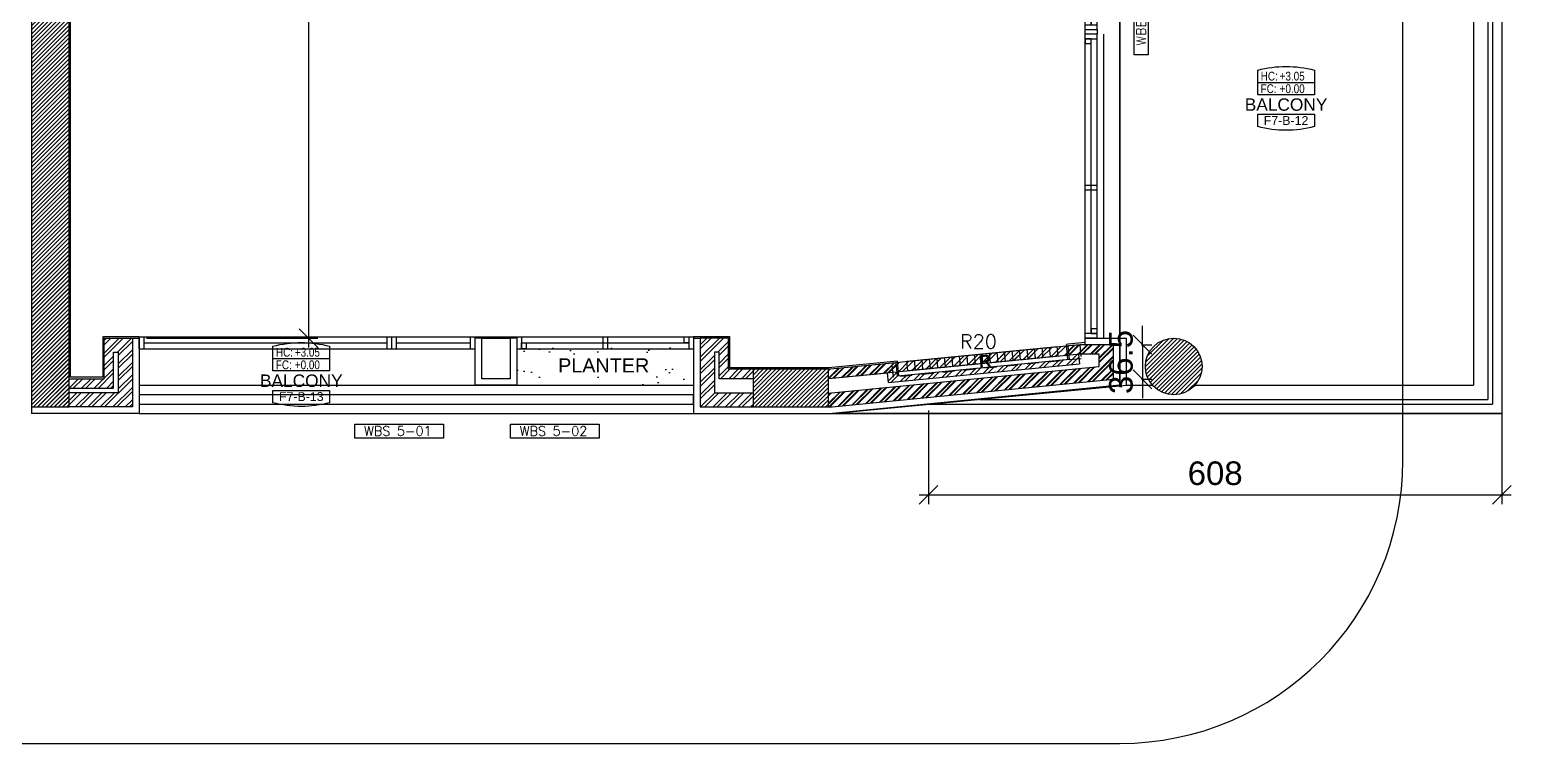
# Model space of a CAD drawing. Header units: metres. Extents: x 0 to 44.4, y -5.9 to 58.5.
# Drawn here: x 27.35 to 43.06, y 0 to 7.57 of the extents above; entities that cross this region are included whole.
import ezdxf
from ezdxf.enums import TextEntityAlignment as Align

# ---------------------------------------------------------------- set-up
doc = ezdxf.new("R2010")
doc.units = ezdxf.units.M
doc.header["$MEASUREMENT"] = 0
doc.header["$PDMODE"] = 3
doc.header["$PDSIZE"] = 0.3
doc.linetypes.add('HIDDEN2', pattern=[0.1875, 0.125, -0.0625])
doc.layers.get('0').update_dxf_attribs({"linetype": 'CONTINUOUS'})
doc.layers.get('DEFPOINTS').update_dxf_attribs({"linetype": 'CONTINUOUS'})
for name, color, linetype in [('03', 3, 'CONTINUOUS'), ('04', 4, 'CONTINUOUS'), ('60%', 7, 'CONTINUOUS'), ('A-ALU', 9, 'CONTINUOUS'), ('A-ANNO-IDTAG', 7, 'CONTINUOUS'), ('A-AREAS', 6, 'CONTINUOUS'), ('A-BALUST', 1, 'CONTINUOUS'), ('a-dim', 3, 'CONTINUOUS'), ('A-HATCH-CONC', 8, 'CONTINUOUS'), ('A-HATCH-WALL', 8, 'CONTINUOUS'), ('A-N-WINDOW', 3, 'CONTINUOUS'), ('A-PLASTER', 8, 'CONTINUOUS'), ('A-PROJECTION', 8, 'CONTINUOUS'), ('A-RADIATEUR HIDDEN', 4, 'HIDDEN2'), ('A-REVETEMENT', 1, 'CONTINUOUS'), ('a-stru-fac', 200, 'CONTINUOUS'), ('a-text-red', 10, 'CONTINUOUS'), ('A-TREES', 63, 'CONTINUOUS'), ('A-WALL', 4, 'CONTINUOUS'), ('Parcelle$0$N-PLOT', 5, 'CONTINUOUS'), ('S-2ND-3RD-4-5-6TH$0$A-STR 2-3-4-5-6', 2, 'CONTINUOUS'), ('S-2ND-3RD-4-5-6TH$0$N-PLOT', 5, 'CONTINUOUS'), ('S-7TH$0$A-STR 7-8TH', 2, 'CONTINUOUS'), ('S-7TH$0$N-PLOT', 5, 'CONTINUOUS')]:
    doc.layers.add(name, color=color, linetype=linetype)
doc.styles.add('A100-STEXT', font='ARIAL.TTF', dxfattribs={"height": 0.25})
doc.styles.add('BLOCK', font='ARIAL.TTF', dxfattribs={"width": 0.8, "height": 0.25})
doc.styles.add('ROMANS', font='romans')
doc.styles.get("Standard").update_dxf_attribs({"font": 'ARIALBD.TTF'})
doc.dimstyles.new('A100-DIM', dxfattribs={"dimtxt": 0.25, "dimasz": 0.2, "dimexe": 0.1, "dimexo": 0.3, "dimgap": 0.1, "dimtad": 1, "dimlfac": 100, "dimrnd": 0.5, "dimdsep": 46, "dimtxsty": 'A100-STEXT', "dimblk1": 'OBLIQUE', "dimblk2": 'OBLIQUE', "dimsah": 1, "dimcen": -0.05, "dimdle": 0.1, "dimclrd": 15, "dimclre": 15, "dimclrt": 256, "dimadec": 0, "dimazin": 0, "dimtfac": 0.28, "dimtix": 1, "dimtmove": 2, "dimatfit": 3, "dimldrblk": 'OBLIQUE', "dimfxl": 0, "dimtolj": 1, "dimarcsym": 0})
pattern_1 = [(45, (-139.766827, -8.86163), (-0.022097087, 0.022097087), [])]

# ---------------------------------------------------------------- blocks, each defined once
blk = doc.blocks.new('IDTAG')
at = {"color": 7}
blk.add_line((-0.008, -0.0055), (0.008, -0.0055), dxfattribs=at)
for points in [[(-0.008, 0), (-0.008, 0.007, -0.128676), (0.008, 0.007), (0.008, 0)], [(0.008, -0.0055), (0.008, -0.009, -0.128676), (-0.008, -0.009), (-0.008, -0.0055)]]:
    blk.add_lwpolyline(points, format="xyb", dxfattribs=at)
blk.add_lwpolyline([(-0.008, 0.0035), (0.008, 0.0035), (0.008, 0), (-0.008, 0)], close=True, dxfattribs=at)
at = {"color": 7, "style": 'BLOCK', "width": 0.8}
for s, p in [('HC:', (-0.00716, 0.00404)), ('FC:', (-0.00719, 0.0005))]:
    blk.add_text(s, height=0.0025, dxfattribs=at).set_placement(p)
for p in [(-0.00181, 0.00405), (-0.00181, 0.00049)]:
    blk.add_attdef('+0.000', p, '', height=0.0025, dxfattribs=at)
at = {"color": 7, "style": 'BLOCK'}
for tag, height, p in [('NAME', 0.0035, (0, -0.00275)), ('ROOM', 0.0025, (0, -0.00725))]:
    blk.add_attdef(tag, text='', height=height, dxfattribs=at).set_placement(p, align=Align.MIDDLE)
blk = doc.blocks.new('_OBLIQUE')
at = {"color": 0, "linetype": 'ByBlock'}
blk.add_line((-0.5, -0.5), (0.5, 0.5), dxfattribs=at)
blk = doc.blocks.new('*D891')
at = {"layer": 'a-dim', "color": 15, "lineweight": -2}
for p, q in [((39.148, 4.23), (39.148, 4.43)), ((39.138, 4.23), (39.248, 4.23)), ((39.148, 4.23), (39.148, 3.863)), ((39.138, 3.863), (39.248, 3.863)), ((39.148, 3.863), (39.148, 3.663))]:
    blk.add_line(p, q, dxfattribs=at)
at = {"layer": 'DEFPOINTS', "color": 0}
for p in [(38.838, 4.23), (38.838, 3.863), (39.148, 3.863)]:
    blk.add_point(p, dxfattribs=at)
at = {"layer": 'a-dim', "color": 15, "lineweight": -2, "xscale": 0.2, "yscale": 0.2, "zscale": 0.2}
for p, rotation in [((39.148, 4.23), 270), ((39.148, 3.863), 90)]:
    blk.add_blockref('_OBLIQUE', p, dxfattribs=dict(at, rotation=rotation))
at = {"layer": 'a-dim', "insert": (38.92, 4.047), "char_height": 0.25, "attachment_point": 5, "rotation": 90, "style": 'A100-STEXT'}
blk.add_mtext('\\A1;36.5', dxfattribs=at)
blk = doc.blocks.new('*D893')
at = {"layer": '60%', "color": 15, "lineweight": -2}
for p, q in [((36.878, 3.534), (36.878, 2.537)), ((42.958, 3.534), (42.958, 2.537)), ((36.778, 2.637), (43.058, 2.637))]:
    blk.add_line(p, q, dxfattribs=at)
at = {"layer": 'DEFPOINTS', "color": 0}
for p in [(36.878, 3.834), (42.958, 3.834), (42.958, 2.637)]:
    blk.add_point(p, dxfattribs=at)
at = {"layer": '60%', "color": 15, "lineweight": -2, "xscale": 0.2, "yscale": 0.2, "zscale": 0.2, "rotation": 180}
blk.add_blockref('_OBLIQUE', (36.878, 2.637), dxfattribs=at)
at = {"layer": '60%', "color": 15, "lineweight": -2, "xscale": 0.2, "yscale": 0.2, "zscale": 0.2}
blk.add_blockref('_OBLIQUE', (42.958, 2.637), dxfattribs=at)
at = {"layer": '60%', "insert": (39.918, 2.865), "char_height": 0.25, "attachment_point": 5, "style": 'A100-STEXT'}
blk.add_mtext('\\A1;608', dxfattribs=at)
blk = doc.blocks.new('*D907')
at = {"layer": 'a-dim', "color": 15, "lineweight": -2}
for p, q in [((30.055, 12.3), (30.205, 12.3)), ((30.305, 12.4), (30.305, 4.2)), ((28.588, 4.3), (30.405, 4.3))]:
    blk.add_line(p, q, dxfattribs=at)
at = {"layer": 'DEFPOINTS', "color": 0}
for p in [(30.355, 12.3), (28.288, 4.3), (30.305, 4.3)]:
    blk.add_point(p, dxfattribs=at)
at = {"layer": 'a-dim', "color": 15, "lineweight": -2, "xscale": 0.2, "yscale": 0.2, "zscale": 0.2}
for p, rotation in [((30.305, 12.3), 90), ((30.305, 4.3), 270)]:
    blk.add_blockref('_OBLIQUE', p, dxfattribs=dict(at, rotation=rotation))
at = {"layer": 'a-dim', "insert": (30.077, 8.3), "char_height": 0.25, "attachment_point": 5, "rotation": 90, "style": 'A100-STEXT'}
blk.add_mtext('\\A1;800', dxfattribs=at)
blk = doc.blocks.new('NWINDOW')
at = {"layer": 'A-N-WINDOW'}
blk.add_lwpolyline([(0, 0), (0, 0.15), (0.939, 0.15), (0.939, 0)], close=True, dxfattribs=at)
at = {"layer": 'A-N-WINDOW', "style": 'ROMANS'}
blk.add_attdef('WBSN1-01', text='', height=0.1, dxfattribs=at).set_placement((0.455, 0.026), align=Align.CENTER)
blk = doc.blocks.new('A$C21287FDA')
at = {"layer": 'A-ALU'}
for p, q in [((28.508, 22.08), (28.508, 20.4)), ((28.638, 22.08), (28.508, 22.08)), ((28.638, 22.03), (28.508, 22.03)), ((28.573, 22.03), (28.573, 21.25)), ((28.638, 20.765), (28.638, 22.08)), ((38.953, 22.08), (38.953, 18.67)), ((38.953, 22.08), (38.953, 18.67)), ((39.083, 22.08), (38.953, 22.08)), ((39.083, 22.03), (38.953, 22.03)), ((39.018, 22.03), (39.018, 19.857)), ((39.083, 22.08), (39.083, 18.67)), ((39.083, 22.08), (39.083, 18.67)), ((28.638, 21.25), (28.508, 21.25)), ((28.638, 21.2), (28.508, 21.2)), ((28.638, 21.2), (28.508, 21.2)), ((28.638, 21.15), (28.508, 21.15)), ((28.573, 21.15), (28.573, 20.45)), ((28.638, 20.4), (28.638, 20.765)), ((28.638, 20.45), (28.508, 20.45)), ((28.638, 20.4), (28.508, 20.4)), ((27.838, 20.145), (28.398, 20.145)), ((27.838, 20.015), (27.838, 20.145)), ((27.888, 20.015), (27.888, 20.145)), ((28.348, 20.015), (28.348, 20.145)), ((28.398, 20.015), (28.398, 20.145)), ((27.838, 20.015), (28.398, 20.015)), ((27.888, 20.08), (28.348, 20.08)), ((39.083, 19.857), (38.953, 19.857)), ((39.083, 19.807), (38.953, 19.807)), ((39.083, 19.757), (38.953, 19.757)), ((39.018, 19.757), (39.018, 18.72)), ((39.083, 18.72), (38.953, 18.72)), ((39.083, 18.67), (38.953, 18.67)), ((41.523, 17), (41.523, 13.9)), ((41.523, 17), (41.653, 17)), ((41.653, 17), (41.653, 13.9)), ((41.523, 16.95), (41.653, 16.95)), ((41.588, 16.4), (41.588, 16.95)), ((41.523, 16.4), (41.653, 16.4)), ((41.523, 16.35), (41.653, 16.35)), ((41.523, 16.3), (41.653, 16.3)), ((41.523, 16.25), (41.653, 16.25)), ((41.588, 14.65), (41.588, 16.25)), ((41.523, 14.65), (41.653, 14.65)), ((41.523, 14.6), (41.653, 14.6)), ((41.523, 14.55), (41.653, 14.55)), ((41.523, 14.5), (41.653, 14.5)), ((41.588, 14.5), (41.588, 13.95)), ((41.523, 13.95), (41.653, 13.95)), ((41.523, 13.9), (41.653, 13.9)), ((41.468, 11.015), (38.908, 11.015)), ((38.908, 10.885), (38.908, 11.015)), ((38.958, 10.885), (38.958, 11.015)), ((39.712, 10.885), (39.712, 11.015)), ((39.762, 10.885), (39.762, 11.015)), ((39.812, 10.885), (39.812, 11.015)), ((40.565, 11.015), (40.565, 10.885)), ((40.615, 11.015), (40.615, 10.885)), ((40.665, 11.015), (40.665, 10.885)), ((41.418, 11.015), (41.418, 10.885)), ((41.468, 11.015), (41.468, 10.885)), ((41.468, 10.885), (38.908, 10.885)), ((39.712, 10.95), (38.958, 10.95)), ((40.565, 10.95), (39.812, 10.95)), ((41.418, 10.95), (40.665, 10.95)), ((38.538, 7.575), (38.538, 10.8)), ((38.668, 10.8), (38.538, 10.8)), ((38.668, 10.75), (38.538, 10.75)), ((38.603, 7.625), (38.603, 10.75)), ((38.668, 7.575), (38.668, 10.8)), ((38.668, 9.225), (38.538, 9.225)), ((38.668, 9.175), (38.538, 9.175)), ((38.538, 7.625), (38.668, 7.625)), ((38.538, 4.3), (38.538, 7.525)), ((38.538, 7.475), (38.668, 7.475)), ((38.603, 4.35), (38.603, 7.475)), ((38.668, 4.3), (38.668, 7.525)), ((38.538, 5.925), (38.668, 5.925)), ((38.538, 5.875), (38.668, 5.875)), ((28.508, 4.315), (32.073, 4.315)), ((28.508, 4.185), (28.508, 4.315)), ((28.558, 4.315), (28.558, 4.185)), ((28.558, 4.25), (31.138, 4.25)), ((31.138, 4.185), (31.138, 4.315)), ((31.188, 4.185), (31.188, 4.315)), ((31.238, 4.185), (31.238, 4.315)), ((31.238, 4.25), (32.023, 4.25)), ((32.023, 4.185), (32.023, 4.315)), ((32.073, 4.185), (32.073, 4.315)), ((32.513, 4.315), (34.388, 4.315)), ((32.513, 4.315), (32.513, 4.185)), ((32.513, 4.315), (32.513, 4.185)), ((32.563, 4.315), (32.563, 4.185)), ((32.563, 4.315), (32.563, 4.185)), ((32.563, 4.25), (34.338, 4.25)), ((33.426, 4.315), (33.426, 4.185)), ((33.476, 4.315), (33.476, 4.185)), ((34.338, 4.315), (34.338, 4.185)), ((34.388, 4.315), (34.388, 4.185)), ((38.668, 4.35), (38.538, 4.35)), ((38.668, 4.3), (38.538, 4.3)), ((28.508, 4.185), (32.073, 4.185)), ((32.513, 4.185), (34.388, 4.185))]:
    blk.add_line(p, q, dxfattribs=at)
for points in [[(28.638, 21.25), (28.738, 21.25), (28.738, 21.15), (28.638, 21.15)], [(38.603, 10.75), (38.538, 10.75), (38.538, 10.7), (38.603, 10.7)], [(38.538, 7.575), (38.668, 7.575), (38.668, 7.525), (38.538, 7.525)], [(38.668, 7.675), (38.603, 7.675), (38.603, 7.625), (38.668, 7.625)], [(38.603, 7.475), (38.538, 7.475), (38.538, 7.425), (38.603, 7.425)], [(38.668, 4.4), (38.603, 4.4), (38.603, 4.35), (38.668, 4.35)], [(32.563, 4.25), (32.613, 4.25), (32.613, 4.185), (32.563, 4.185)], [(34.288, 4.315), (34.338, 4.315), (34.338, 4.25), (34.288, 4.25)]]:
    blk.add_lwpolyline(points, close=True, dxfattribs=at)

msp = doc.modelspace()

# ---------------------------------------------------------------- hatches: boundary and pattern name
at = {"layer": 'A-HATCH-CONC'}
h = msp.add_hatch(dxfattribs=at)
h.set_pattern_fill('ANSI31', color=256, scale=0.25, angle=-720, style=0)
h.set_pattern_definition(pattern_1)
h.paths.add_polyline_path([(32.39337, 16.85), (32.39337, 16.65), (32.69337, 16.65), (32.69337, 17.15), (32.44337, 17.15), (32.44337, 17.05), (32.44337, 16.85)])
h.paths.add_polyline_path([(31.34337, 16.65), (31.34337, 17.05), (27.76837, 17.05), (27.76837, 20.15658), (27.36837, 20.15658), (27.36837, 3.57), (27.76837, 3.57), (27.76837, 12.85), (29.61837, 12.85), (29.91837, 12.85), (29.91837, 13.5), (29.66837, 13.5), (29.66837, 13.1), (29.36837, 13.1), (29.36837, 13.15), (27.76837, 13.15), (27.76837, 16.65), (29.36837, 16.65), (29.36837, 16.7), (29.66837, 16.7), (29.66837, 16.3), (29.91837, 16.3), (29.91837, 16.65)])
h = msp.add_hatch(dxfattribs=at)
h.set_pattern_fill('ANSI31', color=256, scale=0.25, angle=-720, style=0)
h.set_pattern_definition(pattern_1)
h.paths.add_polyline_path([(32.39337, 16.85), (32.39337, 16.65), (32.69337, 16.65), (32.69337, 17.15), (32.44337, 17.15), (32.44337, 17.05), (32.44337, 16.85)])
h.paths.add_polyline_path([(31.34337, 16.65), (31.34337, 17.05), (27.76837, 17.05), (27.76837, 20.15658), (27.36837, 20.15658), (27.36837, 3.57), (27.76837, 3.57), (27.76837, 12.85), (29.61837, 12.85), (29.91837, 12.85), (29.91837, 13.5), (29.66837, 13.5), (29.66837, 13.1), (29.36837, 13.1), (29.36837, 13.15), (27.76837, 13.15), (27.76837, 16.65), (29.36837, 16.65), (29.36837, 16.7), (29.66837, 16.7), (29.66837, 16.3), (29.91837, 16.3), (29.91837, 16.65)])
at = {"layer": 'A-HATCH-CONC', "ltscale": 4}
h = msp.add_hatch(dxfattribs=at)
h.set_pattern_fill('ANSI31', color=256, scale=0.25, style=0)
h.paths.add_polyline_path([(39.17837, 4, 1), (39.77837, 4, 1)])
at = {"layer": 'A-HATCH-CONC'}
h = msp.add_hatch(dxfattribs=at)
h.set_pattern_fill('ANSI31', color=256, scale=0.25, style=0)
h.paths.add_polyline_path([(39.77837, 4, 1), (39.17837, 4, 1)])
h = msp.add_hatch(dxfattribs=at)
h.set_pattern_fill('ANSI31', color=256, scale=0.25, style=0)
h.paths.add_polyline_path([(39.77837, 4, 1), (39.17837, 4, 1)])
at = {"layer": 'A-HATCH-CONC', "ltscale": 4}
h = msp.add_hatch(dxfattribs=at)
h.set_pattern_fill('ANSI31', color=256, scale=0.25, style=0)
h.paths.add_polyline_path([(35.81837, 3.97), (35.01837, 3.97), (35.01837, 3.57), (35.81837, 3.57)])
at = {"layer": 'A-HATCH-CONC'}
h = msp.add_hatch(dxfattribs=at)
h.set_pattern_fill('ANSI31', color=256, scale=0.25, style=0)
h.paths.add_polyline_path([(35.81837, 3.97), (35.01837, 3.97), (35.01837, 3.57), (35.81837, 3.57)])
at = {"layer": 'A-HATCH-WALL'}
h = msp.add_hatch(dxfattribs=at)
h.set_pattern_fill('ANSI32', color=256, scale=0.25, style=0)
h.paths.add_polyline_path([(28.43837, 4.3), (28.13837, 4.3), (28.13837, 3.87), (27.76837, 3.87), (27.76837, 3.77), (28.23837, 3.77), (28.23837, 4.15), (28.28837, 4.15), (28.28837, 3.72), (27.76837, 3.72), (27.76837, 3.57), (28.43837, 3.57)])
h.paths.add_polyline_path([(35.01837, 3.72), (34.60837, 3.72), (34.60837, 4.15), (34.65837, 4.15), (34.65837, 3.87), (35.01837, 3.87), (35.01837, 3.97), (34.75837, 3.97), (34.75837, 4.3), (34.45837, 4.3), (34.45837, 3.57), (35.01837, 3.57)])
h.paths.add_polyline_path([(38.83837, 3.86311), (38.83837, 4.23), (38.48208, 4.23), (38.49191, 4.13), (38.68837, 4.13), (38.68837, 3.99908), (35.81837, 3.71679), (35.81837, 3.57), (35.85837, 3.57)])
h.paths.add_polyline_path([(38.49187, 4.13048), (38.48208, 4.23), (36.49168, 4.03422), (36.50147, 3.9347)], flags=17)
h.paths.add_polyline_path([(36.49168, 4.03422), (35.83874, 3.97), (35.81837, 3.97), (35.81837, 3.86751), (36.50147, 3.9347)])
h.paths.add_polyline_path([(37.3898, 3.95396), (37.58166, 3.97283), (37.5629, 4.16356), (37.37104, 4.14469)], flags=24)
h = msp.add_hatch(dxfattribs=at)
h.set_pattern_fill('ANSI32', color=256, scale=0.25, style=0)
h.paths.add_polyline_path([(28.43837, 4.3), (28.13837, 4.3), (28.13837, 3.87), (27.76837, 3.87), (27.76837, 3.77), (28.23837, 3.77), (28.23837, 4.15), (28.28837, 4.15), (28.28837, 3.72), (27.76837, 3.72), (27.76837, 3.57), (28.43837, 3.57)])
h = msp.add_hatch(dxfattribs=at)
h.set_pattern_fill('ANSI32', color=256, scale=0.25, style=0)
h.paths.add_polyline_path([(35.01837, 3.72), (34.60837, 3.72), (34.60837, 4.15), (34.65837, 4.15), (34.65837, 3.87), (35.01837, 3.87), (35.01837, 3.97), (34.75837, 3.97), (34.75837, 4.3), (34.45837, 4.3), (34.45837, 3.57), (35.01837, 3.57)])
h = msp.add_hatch(dxfattribs=at)
h.set_pattern_fill('ANSI32', color=256, scale=0.25, style=0)
h.set_pattern_definition([(45, (-40.90398, -22.99635), (-0.06629126, 0.06629126), []), (45, (-40.85978, -22.99635), (-0.06629126, 0.06629126), [])])
h.paths.add_polyline_path([(38.83837, 3.86311), (38.83837, 4.23), (38.48208, 4.23), (38.3594, 4.21793), (38.3731, 4.07861), (36.54845, 3.89913), (36.53475, 4.03846), (35.83874, 3.97), (35.81837, 3.97), (35.81837, 3.86751), (36.44502, 3.92915), (36.45481, 3.82963), (38.47849, 4.02868), (38.4687, 4.1282), (38.48698, 4.13), (38.68837, 4.13), (38.68837, 3.99908), (35.81837, 3.71679), (35.81837, 3.57), (35.85837, 3.57)])
at = {"layer": 'A-TREES', "linetype": 'ByBlock'}
h = msp.add_hatch(dxfattribs=at)
h.set_pattern_fill('AR-SAND', color=256, scale=0.2, style=0)
h.set_pattern_definition([(37.5, (-20.1795, -76.83626), (-0.0125987, 0.3853648), [0, -0.304, 0, -0.34, 0, -0.325]), (7.5, (-20.1795, -76.83626), (0.3539553, 0.5644292), [0, -0.164, 0, -0.274, 0, -0.105]), (327.5, (-20.4255, -76.83626), (0.6228284, 0.0011318), [0, -0.1, 0, -0.36, 0, -0.47]), (317.5, (-20.4255, -76.83626), (0.6012253, 0.175535), [0, -0.05, 0, -0.236, 0, -0.27])])
h.paths.add_polyline_path([(34.38837, 3.8), (34.38837, 4.215), (32.51337, 4.215), (32.51337, 3.8)])

# ---------------------------------------------------------------- linework, layer by layer
at = {"layer": '04'}
for p, q in [((36.65042, 4.05486), (38.24274, 4.21148)), ((36.66021, 3.95534), (38.25253, 4.11196)), ((36.97868, 3.98667), (36.96889, 4.08619)), ((37.05829, 3.9945), (37.0485, 4.09402)), ((37.13791, 4.00233), (37.12812, 4.10185)), ((37.21752, 4.01016), (37.20773, 4.10968)), ((37.29714, 4.01799), (37.28735, 4.11751)), ((37.37676, 4.02582), (37.36697, 4.12534)), ((37.45637, 4.03365), (37.44658, 4.13317)), ((37.53599, 4.04148), (37.5262, 4.141)), ((37.6156, 4.04931), (37.60581, 4.14883)), ((37.69522, 4.05715), (37.68543, 4.15667)), ((37.77483, 4.06498), (37.76505, 4.1645)), ((37.85445, 4.07281), (37.84466, 4.17233)), ((37.93407, 4.08064), (37.92428, 4.18016)), ((38.01368, 4.08847), (38.00389, 4.18799)), ((38.0933, 4.0963), (38.08351, 4.19582)), ((38.17291, 4.10413), (38.16312, 4.20365)), ((38.25253, 4.11196), (38.24274, 4.21148)), ((38.3731, 4.07861), (38.3594, 4.21793)), ((36.45481, 3.82963), (38.47849, 4.02868)), ((36.54845, 3.89913), (36.53475, 4.03846)), ((36.54845, 3.89913), (38.3731, 4.07861)), ((36.66021, 3.95534), (36.65042, 4.05486)), ((36.73983, 3.96317), (36.73004, 4.06269)), ((36.81944, 3.971), (36.80966, 4.07052)), ((36.89906, 3.97884), (36.88927, 4.07835))]:
    msp.add_line(p, q, dxfattribs=at)
at = {"layer": 'A-ALU'}
msp.add_line((38.73837, 4.3), (38.73837, 7.52499), dxfattribs=at)
at = {"layer": 'A-AREAS'}
for p, q in [((38.90837, 10.8), (38.90837, 3.79966)), ((38.90837, 3.79966), (35.8618, 3.5))]:
    msp.add_line(p, q, dxfattribs=at)
msp.add_lwpolyline([(38.90837, 10.8), (41.90837, 10.8), (41.90837, 10.9), (42.95837, 10.9), (42.95837, 3.5), (35.8618, 3.5), (38.90837, 3.79966)], close=True, dxfattribs=at)
at = {"layer": 'A-BALUST'}
for p, q in [((42.80837, 10.85), (42.80837, 3.65)), ((42.85837, 10.9), (42.85837, 3.6)), ((37.42009, 3.65), (42.80837, 3.65)), ((36.87504, 3.6), (42.85837, 3.6)), ((36.94504, 3.6), (42.85837, 3.6)), ((36.94504, 3.6), (42.85837, 3.6))]:
    msp.add_line(p, q, dxfattribs=at)
msp.add_lwpolyline([(28.50837, 3.6), (34.38837, 3.6), (34.38837, 3.7), (28.50837, 3.7)], close=True, dxfattribs=at)
msp.add_lwpolyline([(28.50837, 3.6), (34.38837, 3.6), (34.38837, 3.7), (28.50837, 3.7)], close=True, dxfattribs=at)
at = {"layer": 'A-HATCH-CONC'}
for p, q in [((27.36837, 4.82934), (27.76837, 5.22934)), ((27.36837, 4.78515), (27.76837, 5.18515)), ((27.36837, 4.74095), (27.76837, 5.14095)), ((27.36837, 4.69676), (27.76837, 5.09676)), ((27.36837, 4.65256), (27.76837, 5.05256)), ((27.36837, 4.60837), (27.76837, 5.00837)), ((27.36837, 4.56417), (27.76837, 4.96417)), ((27.36837, 4.51998), (27.76837, 4.91998)), ((27.36837, 4.47579), (27.76837, 4.87579)), ((27.36837, 4.43159), (27.76837, 4.83159)), ((27.36837, 4.3874), (27.76837, 4.7874)), ((27.36837, 4.3432), (27.76837, 4.7432)), ((27.36837, 4.29901), (27.76837, 4.69901)), ((27.36837, 4.25482), (27.76837, 4.65482)), ((27.36837, 4.21062), (27.76837, 4.61062)), ((27.36837, 4.16643), (27.76837, 4.56643)), ((27.36837, 4.12223), (27.76837, 4.52223)), ((27.36837, 4.07804), (27.76837, 4.47804)), ((27.36837, 4.03384), (27.76837, 4.43384)), ((27.36837, 3.98965), (27.76837, 4.38965)), ((27.36837, 3.94546), (27.76837, 4.34546)), ((27.36837, 3.90126), (27.76837, 4.30126)), ((27.36837, 3.85707), (27.76837, 4.25707)), ((27.36837, 3.81287), (27.76837, 4.21287)), ((27.36837, 3.76868), (27.76837, 4.16868)), ((27.36837, 3.72449), (27.76837, 4.12449)), ((27.36837, 3.68029), (27.76837, 4.08029)), ((27.36837, 3.6361), (27.76837, 4.0361)), ((27.36837, 3.5919), (27.76837, 3.9919)), ((27.39066, 3.57), (27.76837, 3.94771)), ((27.43485, 3.57), (27.76837, 3.90351)), ((27.47905, 3.57), (27.76837, 3.85932)), ((27.52324, 3.57), (27.76837, 3.81513)), ((27.56744, 3.57), (27.76837, 3.77093)), ((27.61163, 3.57), (27.76837, 3.72674)), ((27.65582, 3.57), (27.76837, 3.68254)), ((27.70002, 3.57), (27.76837, 3.63835)), ((27.74421, 3.57), (27.76837, 3.59416))]:
    msp.add_line(p, q, dxfattribs=at)
at = {"layer": 'A-HATCH-WALL'}
for p, q in [((36.89841, 3.97453), (37.00985, 4.08598)), ((36.99644, 3.98417), (37.10788, 4.09562)), ((37.04545, 3.98899), (37.1569, 4.10044)), ((37.14348, 3.99864), (37.25493, 4.11008)), ((37.1925, 4.00346), (37.30394, 4.1149)), ((37.29053, 4.0131), (37.40197, 4.12455)), ((37.33954, 4.01792), (37.45099, 4.12937)), ((37.43757, 4.02756), (37.54902, 4.13901)), ((37.48659, 4.03239), (37.59803, 4.14383)), ((37.58462, 4.04203), (37.69607, 4.15347)), ((37.63364, 4.04685), (37.74508, 4.15829)), ((37.73167, 4.05649), (37.84311, 4.16794)), ((37.78068, 4.06131), (37.89213, 4.17276)), ((37.87871, 4.07095), (37.99016, 4.1824)), ((37.92773, 4.07578), (38.03917, 4.18722)), ((38.02576, 4.08542), (38.1372, 4.19686)), ((38.07477, 4.09024), (38.18622, 4.20168)), ((38.17281, 4.09988), (38.28425, 4.21133)), ((38.22182, 4.1047), (38.33326, 4.21615)), ((38.31985, 4.11435), (38.4313, 4.22579)), ((38.36887, 4.11917), (38.48031, 4.23061)), ((38.4669, 4.12881), (38.56887, 4.23078)), ((38.51307, 4.13078), (38.61307, 4.23078)), ((38.5737, 3.83787), (38.83837, 4.10253)), ((38.60146, 4.13078), (38.70146, 4.23078)), ((38.64565, 4.13078), (38.74565, 4.23078)), ((38.68837, 4.08512), (38.83404, 4.23078)), ((38.68837, 4.04092), (38.83837, 4.19092)), ((35.86908, 3.87329), (35.98053, 3.98473)), ((35.96711, 3.88293), (36.07856, 3.99437)), ((36.01613, 3.88775), (36.12757, 3.99919)), ((36.11416, 3.89739), (36.2256, 4.00884)), ((36.16318, 3.90221), (36.27462, 4.01366)), ((36.26121, 3.91186), (36.37265, 4.0233)), ((36.31022, 3.91668), (36.42167, 4.02812)), ((36.40825, 3.92632), (36.5197, 4.03776)), ((36.45727, 3.93114), (36.56871, 4.04258)), ((36.5553, 3.94078), (36.66674, 4.05223)), ((36.60431, 3.9456), (36.71576, 4.05705)), ((36.70234, 3.95525), (36.81379, 4.06669)), ((36.75136, 3.96007), (36.8628, 4.07151)), ((36.84939, 3.96971), (36.96083, 4.08115)), ((37.83847, 3.76555), (38.00564, 3.93272)), ((37.88749, 3.77037), (38.05465, 3.93754)), ((37.98552, 3.78001), (38.15268, 3.94718)), ((38.03453, 3.78483), (38.2017, 3.952)), ((38.13256, 3.79448), (38.29973, 3.96164)), ((38.18158, 3.7993), (38.34875, 3.96646)), ((38.27961, 3.80894), (38.44678, 3.97611)), ((38.32863, 3.81376), (38.49579, 3.98093)), ((38.42666, 3.8234), (38.59382, 3.99057)), ((38.47567, 3.82822), (38.64284, 3.99539)), ((38.62272, 3.84269), (38.83837, 4.05834)), ((38.72075, 3.85233), (38.83837, 3.96995)), ((36.22097, 3.60645), (36.38813, 3.77362)), ((36.26998, 3.61127), (36.43715, 3.77844)), ((36.36801, 3.62091), (36.53518, 3.78808)), ((36.41703, 3.62573), (36.58419, 3.7929)), ((36.51506, 3.63538), (36.68222, 3.80254)), ((36.56407, 3.6402), (36.73124, 3.80736)), ((36.6621, 3.64984), (36.82927, 3.81701)), ((36.71112, 3.65466), (36.87829, 3.82183)), ((36.80915, 3.6643), (36.97632, 3.83147)), ((36.85817, 3.66913), (37.02533, 3.83629)), ((36.9562, 3.67877), (37.12336, 3.84593)), ((37.00521, 3.68359), (37.17238, 3.85076)), ((37.10324, 3.69323), (37.27041, 3.8604)), ((37.15226, 3.69805), (37.31942, 3.86522)), ((37.25029, 3.70769), (37.41745, 3.87486)), ((37.2993, 3.71252), (37.46647, 3.87968)), ((37.39733, 3.72216), (37.5645, 3.88932)), ((37.44635, 3.72698), (37.61352, 3.89415)), ((37.54438, 3.73662), (37.71155, 3.90379)), ((37.5934, 3.74144), (37.76056, 3.90861)), ((37.69143, 3.75109), (37.85859, 3.91825)), ((37.74044, 3.75591), (37.90761, 3.92307)), ((38.76976, 3.85715), (38.83837, 3.92576)), ((35.92687, 3.57752), (36.09404, 3.74469)), ((35.97589, 3.58234), (36.14306, 3.74951)), ((36.07392, 3.59199), (36.24109, 3.75915)), ((36.12293, 3.59681), (36.2901, 3.76397))]:
    msp.add_line(p, q, dxfattribs=at)
at = {"layer": 'A-PLASTER'}
for p, q in [((27.78337, 3.885), (27.78337, 12.285)), ((28.50837, 4.315), (28.12337, 4.315)), ((28.12337, 4.315), (28.12337, 3.885)), ((28.50837, 4.3), (28.50837, 4.315)), ((38.35619, 4.07694), (38.34082, 4.23318)), ((36.56537, 3.9008), (36.55, 4.05704)), ((28.12337, 3.885), (27.78337, 3.885))]:
    msp.add_line(p, q, dxfattribs=at)
for points in [[(32.07337, 4.3), (32.07337, 4.315), (32.51337, 4.315), (32.51337, 4.3)], [(36.55, 4.05704), (35.81763, 3.985), (34.77337, 3.985), (34.77337, 4.315), (34.38837, 4.315), (34.38837, 4.3)], [(38.53837, 4.25261), (38.35773, 4.23485)], [(38.35773, 4.23485), (38.34082, 4.23318)]]:
    msp.add_lwpolyline(points, dxfattribs=at)
at = {"layer": 'A-PROJECTION'}
for p, q in [((42.95837, 10.9), (42.95837, 3.5)), ((38.90837, 4.3), (38.90837, 10.8)), ((38.90837, 4.3), (38.90837, 10.8)), ((42.65837, 10.6), (42.65837, 3.8)), ((28.50837, 3.8), (34.38837, 3.8)), ((28.50837, 3.8), (34.38837, 3.8)), ((38.97837, 3.8), (39.25476, 3.8)), ((38.97837, 3.8), (39.25476, 3.8)), ((38.97837, 3.8), (39.25476, 3.8)), ((39.70198, 3.8), (42.65837, 3.8)), ((39.70198, 3.8), (42.65837, 3.8)), ((39.70198, 3.8), (42.65837, 3.8)), ((28.50837, 3.5), (34.38837, 3.5)), ((28.50837, 3.5), (34.38837, 3.5)), ((35.82161, 3.5), (42.95837, 3.5)), ((35.92837, 3.5), (42.95837, 3.5)), ((35.92837, 3.5), (42.95837, 3.5))]:
    msp.add_line(p, q, dxfattribs=at)
at = {"layer": 'A-RADIATEUR HIDDEN'}
msp.add_lwpolyline([(38.48208, 4.23), (38.49676, 4.08072), (36.50637, 3.88494), (36.49168, 4.03422)], dxfattribs=at)
at = {"layer": 'A-REVETEMENT'}
for p, q in [((28.43837, 4.3), (28.50837, 4.3)), ((28.50837, 4.3), (28.50837, 3.5)), ((32.07337, 3.8), (32.07337, 4.3)), ((32.14337, 4.3), (32.07337, 4.3)), ((32.51337, 4.3), (32.44337, 4.3)), ((32.51337, 4.3), (32.51337, 3.8)), ((34.38837, 4.3), (34.38837, 3.5)), ((34.38837, 4.3), (34.45837, 4.3)), ((38.53837, 4.3), (38.97837, 4.3)), ((38.53837, 4.23), (38.53837, 4.3)), ((38.97837, 3.8), (38.97837, 4.3)), ((32.51337, 3.8), (32.07337, 3.8)), ((35.8618, 3.5), (38.97837, 3.8)), ((27.36837, 3.57), (27.36837, 3.5)), ((28.50837, 3.5), (27.36837, 3.5)), ((34.38837, 3.5), (35.8618, 3.5))]:
    msp.add_line(p, q, dxfattribs=at)
at = {"layer": 'a-stru-fac'}
msp.add_lwpolyline([(32.14337, 4.3), (32.44337, 4.3), (32.44337, 3.87), (32.14337, 3.87)], close=True, dxfattribs=at)
msp.add_lwpolyline([(32.14337, 4.3), (32.44337, 4.3), (32.44337, 3.87), (32.14337, 3.87)], close=True, dxfattribs=at)
at = {"layer": 'A-WALL'}
for p, q in [((38.83837, 4.23), (38.48208, 4.23)), ((38.68837, 4.13), (38.48698, 4.13)), ((38.68837, 3.99908), (38.68837, 4.13)), ((38.83837, 3.86311), (38.83837, 4.23)), ((35.85837, 3.57), (38.83837, 3.86311))]:
    msp.add_line(p, q, dxfattribs=at)
for points in [[(27.76837, 3.87), (28.13837, 3.87), (28.13837, 4.3), (28.43837, 4.3), (28.43837, 3.57), (27.76837, 3.57)], [(27.76837, 3.87), (28.13837, 3.87), (28.13837, 4.3), (28.43837, 4.3), (28.43837, 3.57), (27.76837, 3.57)], [(35.01837, 3.97), (34.75837, 3.97), (34.75837, 4.3), (34.45837, 4.3), (34.45837, 3.57), (35.01837, 3.57)], [(35.01837, 3.97), (34.75837, 3.97), (34.75837, 4.3), (34.45837, 4.3), (34.45837, 3.57), (35.01837, 3.57)], [(27.76837, 3.77), (28.23837, 3.77), (28.23837, 4.15), (28.28837, 4.15), (28.28837, 3.72), (27.76837, 3.72)], [(27.76837, 3.77), (28.23837, 3.77), (28.23837, 4.15), (28.28837, 4.15), (28.28837, 3.72), (27.76837, 3.72)], [(35.01837, 3.87), (34.65837, 3.87), (34.65837, 4.15), (34.60837, 4.15), (34.60837, 3.72), (35.01837, 3.72)], [(35.01837, 3.87), (34.65837, 3.87), (34.65837, 4.15), (34.60837, 4.15), (34.60837, 3.72), (35.01837, 3.72)], [(35.81837, 3.57), (35.85837, 3.57), (38.83837, 3.86311), (38.83837, 4.23), (38.48208, 4.23), (35.83874, 3.97), (35.81837, 3.97)], [(35.81837, 3.57), (35.85837, 3.57), (38.83837, 3.86311), (38.83837, 4.23), (38.48208, 4.23), (38.3594, 4.21793)], [(35.81837, 3.71679), (38.68837, 3.99908), (38.68837, 4.13), (38.48698, 4.13), (35.81837, 3.86751)], [(35.81837, 3.71679), (38.68837, 3.99908), (38.68837, 4.13), (38.48698, 4.13), (38.4687, 4.1282), (38.47849, 4.02868)], [(36.53475, 4.03846), (35.83874, 3.97), (35.81837, 3.97)], [(36.45481, 3.82963), (36.44502, 3.92915), (35.81837, 3.86751)]]:
    msp.add_lwpolyline(points, dxfattribs=at)
at = {"layer": 'Parcelle$0$N-PLOT'}
msp.add_lwpolyline([(0, 0), (38.90837, 0, 0.41421356), (41.90837, 3), (41.90837, 55.45463, 0.4229554), (38.81912, 58.4533), (0, 57.29794)], format="xyb", close=True, dxfattribs=at)
at = {"layer": 'S-2ND-3RD-4-5-6TH$0$A-STR 2-3-4-5-6'}
msp.add_lwpolyline([(31.34337, 17.05), (27.76837, 17.05), (27.76837, 20.33), (27.43837, 20.33), (27.43837, 20.33), (27.36837, 20.33), (27.36837, 3.57), (27.76837, 3.57), (27.76837, 12.85), (29.91837, 12.85), (29.91837, 13.5), (29.66837, 13.5), (29.66837, 13.1), (29.36837, 13.1), (29.36837, 13.15), (27.76837, 13.15), (27.76837, 16.65), (29.36837, 16.65), (29.36837, 16.7), (29.66837, 16.7), (29.66837, 16.3), (29.91837, 16.3), (29.91837, 16.65), (31.39337, 16.65)], dxfattribs=at)
msp.add_lwpolyline([(31.34337, 17.05), (27.76837, 17.05), (27.76837, 20.33), (27.43837, 20.33), (27.43837, 20.33), (27.36837, 20.33), (27.36837, 3.57), (27.76837, 3.57), (27.76837, 12.85), (29.91837, 12.85), (29.91837, 13.5), (29.66837, 13.5), (29.66837, 13.1), (29.36837, 13.1), (29.36837, 13.15), (27.76837, 13.15), (27.76837, 16.65), (29.36837, 16.65), (29.36837, 16.7), (29.66837, 16.7), (29.66837, 16.3), (29.91837, 16.3), (29.91837, 16.65), (31.39337, 16.65)], dxfattribs=at)
msp.add_lwpolyline([(35.01837, 3.57), (35.81837, 3.57), (35.81837, 3.97), (35.01837, 3.97)], close=True, dxfattribs=at)
msp.add_circle((39.47837, 4), 0.3, dxfattribs=at)
msp.add_circle((39.47837, 4), 0.3, dxfattribs=at)
at = {"layer": 'S-2ND-3RD-4-5-6TH$0$N-PLOT'}
msp.add_lwpolyline([(0, 0), (38.90837, 0, 0.41421356), (41.90837, 3), (41.90837, 55.45463, 0.4229554), (38.81912, 58.4533), (0, 57.29794)], format="xyb", close=True, dxfattribs=at)
at = {"layer": 'S-7TH$0$A-STR 7-8TH'}
msp.add_lwpolyline([(35.01837, 3.57), (35.81837, 3.57), (35.81837, 3.97), (35.01837, 3.97)], close=True, dxfattribs=at)
msp.add_circle((39.47837, 4), 0.3, dxfattribs=at)
at = {"layer": 'S-7TH$0$N-PLOT'}
for p, q in [((41.90837, 3), (41.90837, 55.45463)), ((0, 0), (38.90837, 0))]:
    msp.add_line(p, q, dxfattribs=at)
msp.add_arc((38.90837, 3), 3, 270, 359.999999, dxfattribs=at)

# ---------------------------------------------------------------- block references
at = {"layer": 'A-ALU'}
msp.add_blockref('A$C21287FDA', (0, 0), dxfattribs=at)
at = {"layer": 'A-ANNO-IDTAG'}
ref = msp.add_blockref('IDTAG', (40.66968, 6.88159), dxfattribs=dict(at, xscale=37.5, yscale=37.5, zscale=37.5))
ref.add_attrib('+0.000', '+3.05', (40.6019, 7.03329), dxfattribs={"layer": '0', "color": 7, "height": 0.09375, "style": 'BLOCK', "width": 0.8})
ref.add_attrib('+0.000', '+0.00', (40.6019, 6.89997), dxfattribs={"layer": '0', "color": 7, "height": 0.09375, "style": 'BLOCK', "width": 0.8})
ref.add_attrib('ROOM', 'F7-B-12', dxfattribs={"layer": '0', "color": 7, "height": 0.09375, "style": 'BLOCK'}).set_placement((40.66968, 6.60971), align=Align.MIDDLE)
ref.add_attrib('NAME', 'BALCONY', dxfattribs={"layer": '0', "color": 7, "height": 0.13125, "style": 'BLOCK'}).set_placement((40.66968, 6.77846), align=Align.MIDDLE)
ref = msp.add_blockref('IDTAG', (30.22857, 3.95182), dxfattribs=dict(at, xscale=37.5, yscale=37.5, zscale=37.5))
ref.add_attrib('+0.000', '+3.05', (30.16078, 4.10352), dxfattribs={"layer": '0', "color": 7, "height": 0.09375, "style": 'BLOCK', "width": 0.8})
ref.add_attrib('+0.000', '+0.00', (30.16078, 3.9702), dxfattribs={"layer": '0', "color": 7, "height": 0.09375, "style": 'BLOCK', "width": 0.8})
ref.add_attrib('ROOM', 'F7-B-13', dxfattribs={"layer": '0', "color": 7, "height": 0.09375, "style": 'BLOCK'}).set_placement((30.22857, 3.67994), align=Align.MIDDLE)
ref.add_attrib('NAME', 'BALCONY', dxfattribs={"layer": '0', "color": 7, "height": 0.13125, "style": 'BLOCK'}).set_placement((30.22857, 3.84869), align=Align.MIDDLE)
at = {"layer": 'A-N-WINDOW', "rotation": 90}
msp.add_blockref('NWINDOW', (39.20837, 7.30454), dxfattribs=at).add_auto_attribs({'WBSN1-01': 'WBE 5-03'})
at = {"layer": 'A-N-WINDOW'}
for p, values in [((30.79775, 3.23854), {'WBSN1-01': 'WBS 5-01'}), ((32.44829, 3.23854), {'WBSN1-01': 'WBS 5-02'})]:
    msp.add_blockref('NWINDOW', p, dxfattribs=at).add_auto_attribs(values)

# ---------------------------------------------------------------- texts
at = {"layer": '03', "ltscale": 0.5, "style": 'ROMANS'}
msp.add_text('R20', height=0.15, dxfattribs=at).set_placement((37.21206, 4.18869))
at = {"layer": 'A-RADIATEUR HIDDEN'}
msp.add_text('R', height=0.12777, rotation=5.617581, dxfattribs=at).set_placement((37.41846, 3.98887))
at = {"layer": 'a-text-red', "style": 'A100-STEXT'}
msp.add_text('PLANTER', height=0.15, dxfattribs=at).set_placement((32.95147, 3.93591))

# ---------------------------------------------------------------- dimensions: what is measured, and where the dimension line sits
at = {"layer": '60%'}
dim = msp.add_linear_dim(base=(42.95837, 2.63713), p1=(36.87847, 3.83414), p2=(42.95837, 3.83414), dimstyle='A100-DIM', dxfattribs=at)
dim.commit()
dim.dimension.update_dxf_attribs({"geometry": '*D893', "text_midpoint": (39.91842, 2.86477)})
at = {"layer": 'a-dim'}
for base, p1, p2, picture, middle in [((30.30463, 4.3), (30.35463, 12.3), (28.28837, 4.3), '*D907', (30.07698, 8.3)), ((39.14751, 3.86311), (38.83837, 4.23), (38.83837, 3.86311), '*D891', (38.91978, 4.04656))]:
    dim = msp.add_linear_dim(base=base, p1=p1, p2=p2, angle=90, dimstyle='A100-DIM', dxfattribs=at)
    dim.commit()
    dim.dimension.update_dxf_attribs({"geometry": picture, "text_midpoint": middle})

doc.saveas('drawing.dxf')
